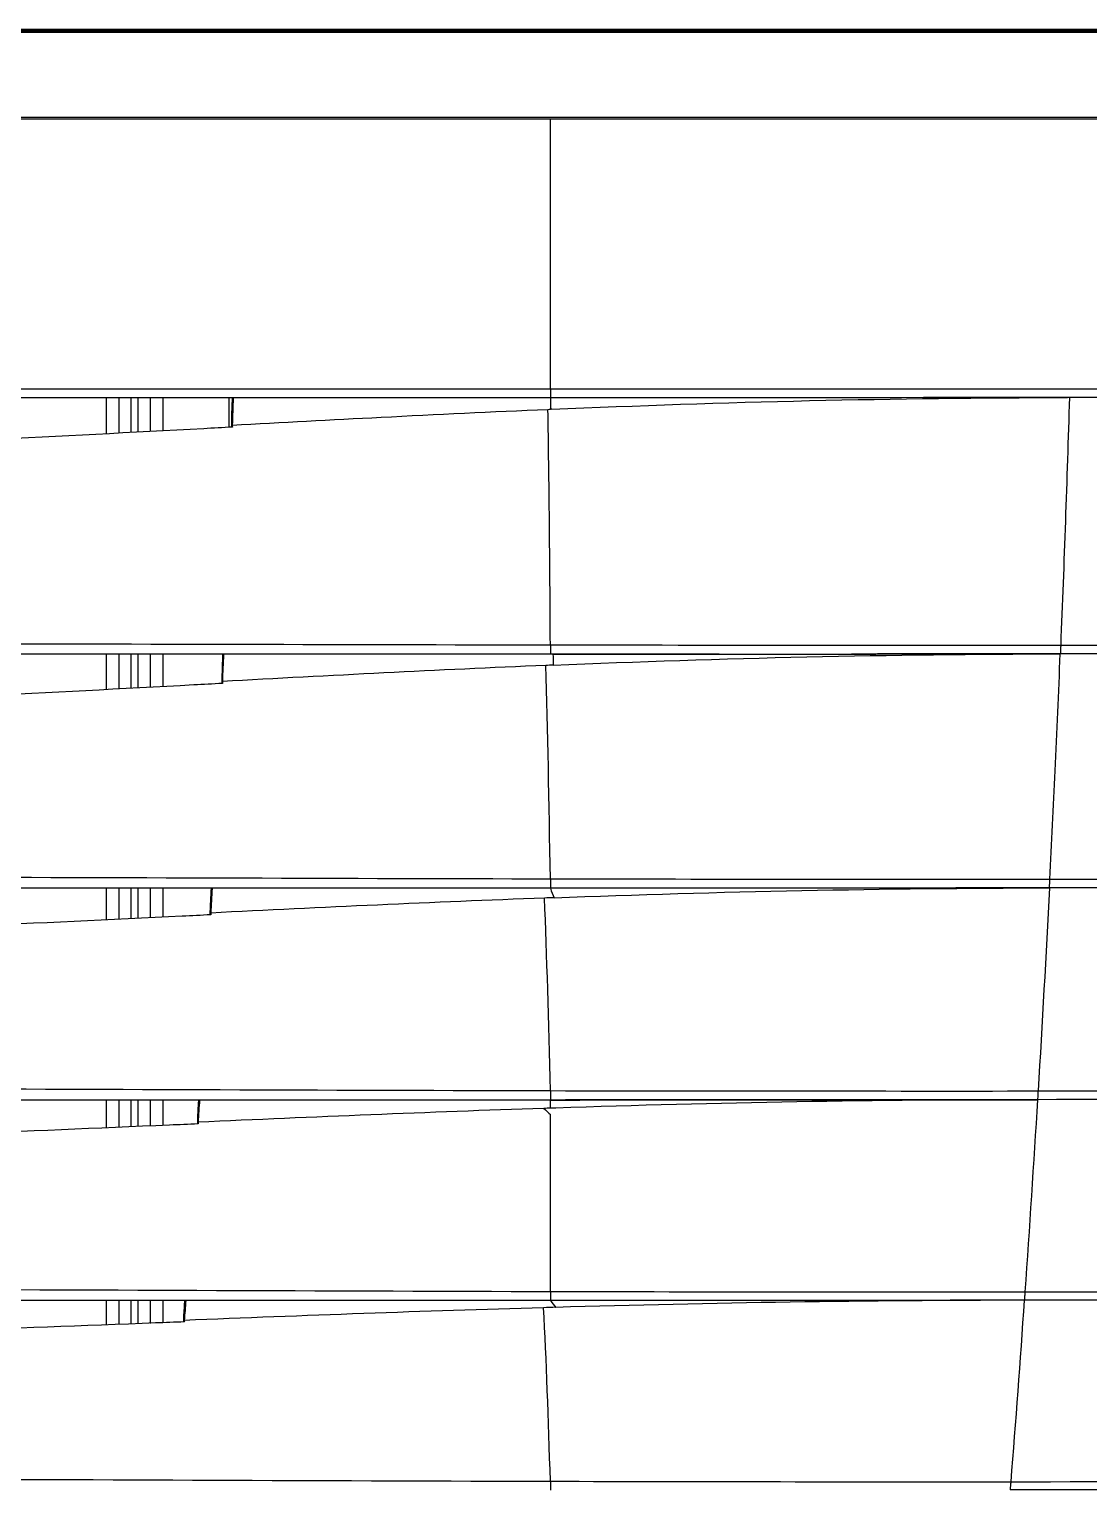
# Model space of a CAD drawing. Header units: millimetres. Extents: x 0 to 504600, y 0 to 118800.
# Drawn here: x 104230.5 to 104325.6, y 56615.7 to 56746.7 of the extents above; entities that cross this region are included whole.
import ezdxf

# ---------------------------------------------------------------- set-up
doc = ezdxf.new("R2010")
doc.units = ezdxf.units.MM
doc.header["$LTSCALE"] = 200
doc.layers.add('LG-AIRCON', color=240, linetype='Continuous')

# ---------------------------------------------------------------- blocks, each defined once
blk = doc.blocks.new('A$C7F214049')
at = {"layer": 'LG-AIRCON', "color": 0}
for p, q in [((992.45, 185.8), (992.45, 189)), ((993.57, 189), (993.57, 185.86)), ((994.68, 185.91), (994.68, 189)), ((995.28, 189), (995.28, 185.94)), ((996.39, 186), (996.39, 189)), ((997.5, 189), (997.5, 186.06)), ((1003.45, 186.36), (1003.45, 189)), ((1003.69, 187.15), (1003.71, 187.61)), ((992.45, 162.85), (992.45, 166)), ((993.57, 166), (993.57, 162.91)), ((994.68, 162.96), (994.68, 166)), ((995.28, 166), (995.28, 162.99)), ((996.39, 163.05), (996.39, 166)), ((997.5, 166), (997.5, 163.11)), ((1002.82, 164.63), (1002.79, 163.9)), ((1002.82, 164.54), (1002.8, 164.03)), ((992.45, 142.19), (992.45, 145)), ((993.57, 145), (993.57, 142.24)), ((994.68, 142.29), (994.68, 145)), ((995.28, 145), (995.28, 142.32)), ((996.39, 142.37), (996.39, 145)), ((997.5, 145), (997.5, 142.42)), ((992.45, 123.52), (992.45, 126)), ((993.57, 125.98), (993.57, 123.55)), ((994.68, 123.61), (994.68, 126)), ((995.28, 125.98), (995.28, 123.62)), ((996.39, 123.68), (996.39, 126)), ((997.5, 125.98), (997.5, 123.71)), ((1000.65, 125.13), (1000.61, 124.46)), ((1000.65, 125.03), (1000.62, 124.55)), ((992.45, 105.82), (992.45, 107.98)), ((993.57, 107.98), (993.57, 105.86)), ((994.68, 105.9), (994.68, 107.98)), ((995.28, 107.98), (995.28, 105.93)), ((996.39, 105.96), (996.39, 107.98)), ((997.5, 107.98), (997.5, 106))]:
    blk.add_line(p, q, dxfattribs=at)
for points, knots in [([(580, 222), (676.56, 222), (773.13, 222), (893.83, 222), (917.97, 222), (966.25, 222), (990.39, 222), (1038.62, 222), (1062.72, 222), (1098.83, 222), (1110.87, 222), (1128.91, 222), (1134.92, 222), (1146.94, 222), (1152.95, 222), (1158.95, 222)], [0, 0, 0, 0, 0.5, 0.5, 0.625, 0.625, 0.75, 0.75, 0.875, 0.875, 0.9375, 0.9375, 0.96875, 0.96875, 1, 1, 1, 1]), ([(580, 221.94), (676.62, 221.94), (773.24, 221.94), (894.01, 221.94), (918.17, 221.94), (966.48, 221.94), (990.64, 221.94), (1038.91, 221.94), (1063.04, 221.94), (1099.14, 221.94), (1111.16, 221.94), (1129.16, 221.94), (1135.15, 221.94), (1147.12, 221.94), (1153.11, 221.94), (1159.05, 221.94)], [0, 0, 0, 0, 0.5, 0.5, 0.625, 0.625, 0.75, 0.75, 0.875, 0.875, 0.9375, 0.9375, 0.96875, 0.96875, 1, 1, 1, 1]), ([(1158.98, 221.8), (1153.03, 221.8), (1147.05, 221.8), (1135.08, 221.8), (1129.09, 221.8), (1111.11, 221.8), (1099.1, 221.8), (1063.02, 221.8), (1038.89, 221.8), (990.61, 221.8), (966.46, 221.8), (918.15, 221.8), (894, 221.8), (773.23, 221.8), (676.61, 221.8), (580, 221.8)], [0, 0, 0, 0, 0.03125, 0.03125, 0.0625, 0.0625, 0.125, 0.125, 0.25, 0.25, 0.375, 0.375, 0.5, 0.5, 1, 1, 1, 1]), ([(924.79, 222.08), (944.36, 222.08), (963.93, 222.08), (1003.07, 222.08), (1022.63, 222.08), (1061.73, 222.09), (1081.25, 222.08), (1110.48, 222.08), (1120.21, 222.08), (1134.78, 222.08), (1139.63, 222.08), (1149.32, 222.07), (1154.16, 222.05), (1158.98, 222.08)], [0, 0, 0, 0, 0.25, 0.25, 0.5, 0.5, 0.75, 0.75, 0.875, 0.875, 0.9375, 0.9375, 1, 1, 1, 1]), ([(1158.97, 221.94), (1154.15, 221.91), (1149.31, 221.93), (1139.62, 221.94), (1134.77, 221.94), (1120.2, 221.94), (1110.47, 221.94), (1081.25, 221.94), (1061.72, 221.95), (1022.63, 221.94), (1003.07, 221.94), (963.93, 221.94), (944.36, 221.94), (924.79, 221.94)], [0, 0, 0, 0, 0.0625, 0.0625, 0.125, 0.125, 0.25, 0.25, 0.5, 0.5, 0.75, 0.75, 1, 1, 1, 1]), ([(580, 214.2), (676.59, 214.2), (773.19, 214.2), (893.93, 214.2), (918.08, 214.2), (966.38, 214.2), (990.53, 214.2), (1038.79, 214.2), (1062.92, 214.2), (1098.99, 214.2), (1111, 214.2), (1128.98, 214.2), (1134.97, 214.2), (1146.93, 214.2), (1152.91, 214.2), (1158.87, 214.2)], [0, 0, 0, 0, 0.5, 0.5, 0.625, 0.625, 0.75, 0.75, 0.875, 0.875, 0.9375, 0.9375, 0.96875, 0.96875, 1, 1, 1, 1]), ([(1158.83, 214), (1152.88, 214), (1146.9, 214), (1134.94, 214), (1128.95, 214), (1110.97, 214), (1098.96, 214), (1062.89, 214), (1038.76, 214), (990.5, 214), (966.35, 214), (918.06, 214), (893.91, 214), (773.18, 214), (676.59, 214), (580, 214)], [0, 0, 0, 0, 0.03125, 0.03125, 0.0625, 0.0625, 0.125, 0.125, 0.25, 0.25, 0.375, 0.375, 0.5, 0.5, 1, 1, 1, 1]), ([(985.52, 214), (978.88, 214), (967.31, 214), (952.49, 214), (942.75, 214), (937.95, 214), (936.39, 214)], [0, 0, 0, 0, 0.405148, 0.706844, 0.905122, 1, 1, 1, 1]), ([(923.8, 189.8), (941.89, 189.8), (959.98, 189.8), (996.14, 189.8), (1014.22, 189.8), (1032.29, 189.8)], [0, 0, 0, 0, 0.5, 0.5, 1, 1, 1, 1]), ([(1032.29, 189), (1014.22, 189), (996.14, 189), (959.98, 189), (941.89, 189), (923.8, 189)], [0, 0, 0, 0, 0.5, 0.5, 1, 1, 1, 1]), ([(1003.71, 187.61), (1003.71, 187.66), (1003.71, 187.71), (1003.72, 188.08), (1003.74, 188.41), (1003.75, 188.83), (1003.75, 188.91), (1003.75, 189)], [0, 0, 0, 0, 0.105618, 0.105618, 0.816744, 0.816744, 1, 1, 1, 1]), ([(1032.29, 189.8), (1032.29, 189.71), (1032.29, 189.53), (1032.29, 189.27), (1032.29, 189.05), (1032.29, 189.02), (1032.29, 189)], [0, 0, 0, 0, 0.200582, 0.434189, 0.700711, 1, 1, 1, 1]), ([(1157.89, 189.09), (1147.51, 189.08), (1137.08, 189.07), (1116.19, 189.06), (1105.73, 189.05), (1074.31, 189.03), (1053.31, 189.01), (1032.29, 189)], [0, 0, 0, 0, 0.25, 0.25, 0.5, 0.5, 1, 1, 1, 1]), ([(1063.9, 189.82), (1074.39, 189.82), (1084.86, 189.83), (1099.34, 189.84), (1103.37, 189.84), (1107.39, 189.84)], [0, 0, 0, 0, 0.722222, 0.722222, 1, 1, 1, 1]), ([(1003.74, 186.56), (1008.19, 186.8), (1012.64, 187.04), (1022.08, 187.52), (1027.07, 187.76), (1032.07, 187.97)], [0, 0, 0, 0, 0.47145, 0.47145, 1, 1, 1, 1]), ([(1003.75, 186.38), (1002.89, 186.33), (995.58, 185.94), (981.83, 185.21), (962.47, 184.31), (943.05, 183.67), (930.08, 183.5), (923.59, 183.5)], [0, 0, 0, 0, 0.032047, 0.274035, 0.516024, 0.758012, 1, 1, 1, 1]), ([(1003.69, 186.37), (1003.69, 186.38), (1003.69, 186.38), (1003.69, 186.49), (1003.69, 186.6), (1003.69, 186.8), (1003.69, 186.89), (1003.69, 187.04), (1003.69, 187.11), (1003.69, 187.15)], [0, 0, 0, 0, 0.008299, 0.008299, 0.338366, 0.338366, 0.669206, 0.669206, 1, 1, 1, 1]), ([(922.92, 167.02), (941.16, 167.02), (959.39, 167), (995.85, 166.92), (1014.08, 166.87), (1032.29, 166.84)], [0, 0, 0, 0, 0.5, 0.5, 1, 1, 1, 1]), ([(1032.29, 166.84), (1032.29, 166.75), (1032.29, 166.56), (1032.29, 166.29), (1032.29, 166.05), (1032.29, 166.02), (1032.29, 166)], [0, 0, 0, 0, 0.201469, 0.435378, 0.701607, 1, 1, 1, 1]), ([(1078.09, 166.82), (1078.09, 166.69), (1078.08, 166.43), (1078.06, 166.1), (1078.06, 166.06), (1078.05, 166.03)], [0, 0, 0, 0, 0.313258, 0.646434, 1, 1, 1, 1]), ([(1078.09, 166.82), (1091.33, 166.83), (1104.56, 166.84), (1130.96, 166.86), (1144.14, 166.86), (1157.25, 166.87)], [0, 0, 0, 0, 0.5, 0.5, 1, 1, 1, 1]), ([(1032.29, 166), (1014.07, 166), (995.83, 166), (959.36, 166), (941.12, 166), (922.88, 166)], [0, 0, 0, 0, 0.5, 0.5, 1, 1, 1, 1]), ([(1002.88, 166), (1002.88, 165.95), (1002.88, 165.91), (1002.87, 165.64), (1002.86, 165.42), (1002.84, 164.98), (1002.83, 164.76), (1002.82, 164.54)], [0, 0, 0, 0, 0.096424, 0.096424, 0.548292, 0.548292, 1, 1, 1, 1]), ([(1032.52, 166), (1037.44, 166), (1047.42, 166.01), (1062.6, 166.02), (1072.85, 166.03), (1078.05, 166.03)], [0, 0, 0, 0, 0.323657, 0.656978, 1, 1, 1, 1]), ([(1077.12, 145.82), (1077.29, 149.06), (1077.62, 155.8), (1077.91, 162.54), (1078.05, 166.03)], [0, 0, 0, 0, 0.480537, 1, 1, 1, 1]), ([(1157.11, 166.09), (1144.03, 166.08), (1130.86, 166.07), (1104.49, 166.05), (1091.28, 166.04), (1078.05, 166.03)], [0, 0, 0, 0, 0.5, 0.5, 1, 1, 1, 1]), ([(1002.8, 164.03), (1002.8, 163.99), (1002.79, 163.93), (1002.79, 163.79), (1002.79, 163.71), (1002.79, 163.54), (1002.79, 163.46), (1002.79, 163.38)], [0, 0, 0, 0, 0.349868, 0.349868, 0.699793, 0.699793, 1, 1, 1, 1]), ([(1002.85, 163.38), (1002, 163.33), (994.68, 162.94), (980.92, 162.21), (961.53, 161.31), (942.1, 160.67), (929.12, 160.5), (922.62, 160.5)], [0, 0, 0, 0, 0.032102, 0.274077, 0.516051, 0.758026, 1, 1, 1, 1]), ([(921.87, 146.1), (940.28, 146.1), (958.69, 146.06), (995.5, 145.96), (1013.9, 145.89), (1032.29, 145.85)], [0, 0, 0, 0, 0.5, 0.5, 1, 1, 1, 1]), ([(1032.29, 145.85), (1032.29, 145.76), (1032.29, 145.57), (1032.29, 145.29), (1032.29, 145.05), (1032.29, 145.02), (1032.29, 145)], [0, 0, 0, 0, 0.201625, 0.435584, 0.701762, 1, 1, 1, 1]), ([(1077.08, 145.03), (1077.08, 145.05), (1077.09, 145.1), (1077.1, 145.42), (1077.12, 145.69), (1077.12, 145.82)], [0, 0, 0, 0, 0.347257, 0.680379, 1, 1, 1, 1]), ([(1077.12, 145.82), (1090.37, 145.83), (1103.6, 145.83), (1130.02, 145.85), (1143.2, 145.85), (1156.32, 145.86)], [0, 0, 0, 0, 0.5, 0.5, 1, 1, 1, 1]), ([(1032.29, 145), (1013.89, 145), (995.48, 145), (958.65, 145), (940.23, 145), (921.81, 145)], [0, 0, 0, 0, 0.5, 0.5, 1, 1, 1, 1]), ([(1001.85, 145), (1001.84, 144.83), (1001.83, 144.66), (1001.81, 144.26), (1001.79, 144.02), (1001.78, 143.79)], [0, 0, 0, 0, 0.416719, 0.416719, 1, 1, 1, 1]), ([(1156.18, 145.09), (1143.08, 145.08), (1129.91, 145.07), (1103.53, 145.05), (1090.31, 145.04), (1077.08, 145.03)], [0, 0, 0, 0, 0.5, 0.5, 1, 1, 1, 1]), ([(1001.75, 143.27), (1001.75, 143.23), (1001.75, 143.17), (1001.74, 143.03), (1001.74, 142.95), (1001.74, 142.79), (1001.74, 142.7), (1001.74, 142.61)], [0, 0, 0, 0, 0.346969, 0.346969, 0.69399, 0.69399, 1, 1, 1, 1]), ([(1001.81, 142.62), (1000.96, 142.57), (993.63, 142.22), (979.85, 141.56), (960.45, 140.74), (941.01, 140.16), (928.01, 140), (921.52, 140)], [0, 0, 0, 0, 0.032065, 0.274049, 0.516032, 0.758016, 1, 1, 1, 1]), ([(1032.29, 126), (1013.7, 126), (995.09, 126), (957.87, 126), (939.25, 126), (920.63, 126)], [0, 0, 0, 0, 0.5, 0.5, 1, 1, 1, 1]), ([(920.71, 127.11), (939.31, 127.11), (957.91, 127.07), (995.11, 126.96), (1013.71, 126.89), (1032.29, 126.84)], [0, 0, 0, 0, 0.5, 0.5, 1, 1, 1, 1]), ([(1000.71, 126), (1000.7, 125.86), (1000.69, 125.71), (1000.67, 125.39), (1000.66, 125.21), (1000.65, 125.03)], [0, 0, 0, 0, 0.44253, 0.44253, 1, 1, 1, 1]), ([(1000.8, 126), (1000.8, 126), (1000.8, 126), (1000.76, 125.34), (1000.72, 124.67), (1000.68, 124.01)], [0, 0, 0, 0, 0.000122, 0.000122, 1, 1, 1, 1]), ([(1032.29, 126.84), (1032.29, 126.76), (1032.29, 126.57), (1032.29, 126.29), (1032.29, 126.05), (1032.29, 126.02), (1032.29, 126)], [0, 0, 0, 0, 0.201409, 0.435293, 0.701542, 1, 1, 1, 1]), ([(1032.29, 126), (1037.01, 126), (1046.58, 126.01), (1061.09, 126.02), (1070.85, 126.03), (1075.79, 126.03)], [0, 0, 0, 0, 0.325719, 0.65904, 1, 1, 1, 1]), ([(1076.06, 126.81), (1076.05, 126.68), (1076.04, 126.41), (1076.01, 126.1), (1076.01, 126.05), (1076.01, 126.03)], [0, 0, 0, 0, 0.321218, 0.654292, 1, 1, 1, 1]), ([(1000.62, 124.55), (1000.61, 124.51), (1000.61, 124.46), (1000.61, 124.33), (1000.61, 124.25), (1000.61, 124.08), (1000.61, 123.98), (1000.61, 123.87), (1000.61, 123.86), (1000.61, 123.85)], [0, 0, 0, 0, 0.322849, 0.322849, 0.645744, 0.645744, 0.967906, 0.967906, 1, 1, 1, 1]), ([(1032.29, 108.82), (1032.29, 110.34), (1032.29, 113.26), (1032.29, 117.43), (1032.29, 121.21), (1032.29, 123.57), (1032.29, 124.69)], [0, 0, 0, 0, 0.282848, 0.544238, 0.783422, 1, 1, 1, 1]), ([(1000.68, 123.85), (999.82, 123.82), (992.49, 123.5), (978.7, 122.9), (959.28, 122.17), (939.82, 121.64), (926.83, 121.5), (920.33, 121.5)], [0, 0, 0, 0, 0.032064, 0.274048, 0.516032, 0.758016, 1, 1, 1, 1]), ([(919.43, 109.12), (938.24, 109.12), (957.06, 109.08), (994.69, 108.95), (1013.5, 108.88), (1032.29, 108.82)], [0, 0, 0, 0, 0.5, 0.5, 1, 1, 1, 1]), ([(1032.29, 108.82), (1032.29, 108.74), (1032.29, 108.55), (1032.29, 108.28), (1032.29, 108.05), (1032.29, 108.02), (1032.29, 108)], [0, 0, 0, 0, 0.200901, 0.434614, 0.701031, 1, 1, 1, 1]), ([(1074.88, 108.79), (1074.87, 108.66), (1074.85, 108.39), (1074.83, 108.09), (1074.83, 108.05), (1074.82, 108.03)], [0, 0, 0, 0, 0.326096, 0.659138, 1, 1, 1, 1]), ([(1032.29, 108), (1013.5, 108), (994.69, 108), (957.06, 108), (938.24, 108), (919.43, 108)], [0, 0, 0, 0, 0.5, 0.5, 1, 1, 1, 1]), ([(999.46, 108), (999.46, 107.95), (999.45, 107.9), (999.44, 107.66), (999.42, 107.47), (999.41, 107.28)], [0, 0, 0, 0, 0.215885, 0.215885, 1, 1, 1, 1]), ([(999.57, 108.01), (999.57, 108), (999.57, 108), (999.52, 107.41), (999.48, 106.82), (999.43, 106.23)], [0, 0, 0, 0, 0.003367, 0.003367, 1, 1, 1, 1]), ([(1074.82, 108.03), (1062.33, 108.02), (1048.15, 108.01), (1033.95, 108), (1032.29, 108)], [0, 0, 0, 0, 0.882877, 1, 1, 1, 1]), ([(999.38, 106.85), (999.37, 106.82), (999.37, 106.77), (999.37, 106.64), (999.37, 106.57), (999.36, 106.4), (999.36, 106.3), (999.36, 106.17), (999.36, 106.13), (999.37, 106.09)], [0, 0, 0, 0, 0.295747, 0.295747, 0.591536, 0.591536, 0.886644, 0.886644, 1, 1, 1, 1]), ([(999.44, 106.09), (998.58, 106.06), (991.24, 105.78), (977.44, 105.24), (958.01, 104.59), (938.54, 104.12), (925.54, 104), (919.03, 104)], [0, 0, 0, 0, 0.032091, 0.274084, 0.516078, 0.758071, 1, 1, 1, 1]), ([(918.05, 92.11), (937.1, 92.11), (956.15, 92.06), (994.23, 91.93), (1013.27, 91.84), (1032.29, 91.79)], [0, 0, 0, 0, 0.5, 0.5, 1, 1, 1, 1]), ([(1032.29, 91.79), (1032.29, 91.7), (1032.29, 91.53), (1032.29, 91.27), (1032.29, 91.05), (1032.29, 91.02), (1032.29, 91)], [0, 0, 0, 0, 0.200184, 0.433658, 0.700314, 1, 1, 1, 1]), ([(1073.61, 91.75), (1073.6, 91.63), (1073.58, 91.37), (1073.56, 91.09), (1073.56, 91.05), (1073.55, 91.03)], [0, 0, 0, 0, 0.328998, 0.662025, 1, 1, 1, 1])]:
    blk.add_open_spline(points, degree=3, knots=knots, dxfattribs=at)
for points, degree in [([(994.17, 214), (991.29, 214), (988.4, 214), (985.52, 214)], 3), ([(1032.29, 214), (1019.59, 214), (1006.88, 214), (994.17, 214)], 3), ([(1036.26, 214), (1034.94, 214), (1033.61, 214), (1032.29, 214)], 3), ([(1032.29, 189.8), (1032.31, 197.86), (1032.31, 205.93), (1032.29, 214)], 3), ([(1003.75, 189), (1003.73, 188.32), (1003.71, 187.63)], 2), ([(1003.82, 189), (1003.79, 188.19), (1003.77, 187.38), (1003.74, 186.56)], 3), ([(1032.29, 189.8), (1042.83, 189.8), (1053.37, 189.81), (1063.9, 189.82)], 3), ([(1032.29, 189), (1032.29, 188.66), (1032.29, 188.32), (1032.29, 187.98)], 3), ([(1032.41, 187.98), (1047.82, 188.65), (1063.3, 189.02), (1078.7, 189.03)], 3), ([(1078.87, 189.03), (1078.65, 181.64), (1078.39, 174.23), (1078.09, 166.82)], 3), ([(1032.07, 187.97), (1032.14, 187.97), (1032.22, 187.98), (1032.29, 187.98)], 3), ([(1032.29, 166.84), (1032.25, 174.39), (1032.18, 181.7), (1032.07, 187.97)], 3), ([(1032.41, 187.98), (1032.37, 187.98), (1032.33, 187.98), (1032.29, 187.98)], 3), ([(1003.74, 186.56), (1003.74, 186.5), (1003.74, 186.44), (1003.75, 186.38)], 3), ([(1032.29, 166.84), (1047.57, 166.82), (1062.84, 166.81), (1078.09, 166.82)], 3), ([(1002.88, 166), (1002.85, 165.29), (1002.82, 164.57)], 2), ([(1002.96, 166), (1002.92, 165.19), (1002.89, 164.37), (1002.85, 163.56)], 3), ([(1047.44, 166.01), (1042.39, 166.01), (1037.34, 166), (1032.29, 166)], 3), ([(1032.52, 166), (1032.54, 165.67), (1032.55, 165.35), (1032.54, 165.02)], 3), ([(1032.54, 165.02), (1047.7, 165.66), (1062.91, 166.02), (1078.05, 166.03)], 3), ([(1078.05, 166.03), (1071.81, 166.03), (1065.57, 166.02), (1059.32, 166.02)], 3), ([(1078.05, 166.03), (1078.05, 166.03)], 1), ([(1031.88, 164.99), (1022.18, 164.59), (1012.51, 164.08), (1002.85, 163.56)], 3), ([(1032.54, 165.02), (1032.32, 165.01), (1032.1, 165), (1031.88, 164.99)], 3), ([(1032.29, 145.85), (1032.18, 152.71), (1032.05, 159.29), (1031.88, 164.99)], 3), ([(1002.85, 163.56), (1002.85, 163.5), (1002.85, 163.44), (1002.85, 163.38)], 3), ([(1032.29, 145.85), (1047.25, 145.82), (1062.2, 145.81), (1077.12, 145.82)], 3), ([(1001.84, 145), (1001.81, 144.41), (1001.78, 143.83)], 2), ([(1001.93, 144.98), (1001.89, 144.25), (1001.85, 143.52), (1001.81, 142.78)], 3), ([(1077.08, 145.03), (1062.17, 145.02), (1047.23, 145.01), (1032.29, 145)], 3), ([(1032.29, 145), (1032.4, 144.71), (1032.51, 144.43), (1032.62, 144.15)], 3), ([(1032.62, 144.15), (1047.43, 144.71), (1062.3, 145.02), (1077.08, 145.03)], 3), ([(1077.08, 145.03), (1076.77, 138.97), (1076.43, 132.89), (1076.06, 126.81)], 3), ([(1077.08, 145.03), (1077.08, 145.03), (1077.08, 145.03), (1077.08, 145.03)], 3), ([(1001.78, 143.83), (1001.75, 143.3)], 1), ([(1001.78, 143.79), (1001.77, 143.61), (1001.76, 143.44), (1001.75, 143.26)], 3), ([(1031.76, 144.12), (1021.76, 143.75), (1011.78, 143.27), (1001.81, 142.78)], 3), ([(1032.62, 144.15), (1032.33, 144.14), (1032.05, 144.13), (1031.76, 144.12)], 3), ([(1032.29, 126.84), (1032.14, 133.07), (1031.98, 139.02), (1031.76, 144.12)], 3), ([(1001.81, 142.78), (1001.81, 142.73), (1001.81, 142.67), (1001.81, 142.62)], 3), ([(1000.71, 126), (1000.68, 125.54), (1000.65, 125.08)], 2), ([(1032.29, 126.84), (1046.89, 126.82), (1061.49, 126.8), (1076.06, 126.81)], 3), ([(1075.79, 126.03), (1061.31, 126.02), (1046.8, 126.01), (1032.29, 126)], 3), ([(1032.29, 125.27), (1032.29, 125.51), (1032.29, 125.75), (1032.29, 126)], 3), ([(1076.01, 126.03), (1061.64, 126.02), (1047.19, 125.76), (1032.79, 125.28)], 3), ([(1076.01, 126.03), (1075.66, 120.3), (1075.28, 114.53), (1074.88, 108.79)], 3), ([(1075.79, 126.03), (1075.86, 126.03), (1075.94, 126.03), (1076.01, 126.03)], 3), ([(1130.49, 126.07), (1112.38, 126.06), (1094.21, 126.04), (1076.01, 126.03)], 3), ([(1076.01, 126.03), (1076.01, 126.03)], 1), ([(1076.06, 126.81), (1094.24, 126.82), (1112.39, 126.83), (1130.49, 126.84)], 3), ([(1031.7, 125.25), (1021.35, 124.9), (1011.01, 124.47), (1000.68, 124.01)], 3), ([(1032.29, 125.27), (1032.09, 125.26), (1031.9, 125.25), (1031.7, 125.25)], 3), ([(1031.7, 125.25), (1031.9, 125.06), (1032.09, 124.88), (1032.29, 124.69)], 3), ([(1032.79, 125.28), (1032.62, 125.28), (1032.45, 125.27), (1032.29, 125.27)], 3), ([(1000.68, 124.01), (1000.68, 123.96), (1000.68, 123.91), (1000.68, 123.85)], 3), ([(1032.29, 108.82), (1046.5, 108.79), (1060.7, 108.78), (1074.88, 108.79)], 3), ([(1074.88, 108.79), (1093.46, 108.8), (1112, 108.81), (1130.49, 108.82)], 3), ([(999.46, 108), (999.43, 107.66), (999.41, 107.33)], 2), ([(1074.82, 108.03), (1060.66, 108.02), (1046.48, 108.01), (1032.29, 108)], 3), ([(1032.29, 108), (1032.45, 107.79), (1032.62, 107.59), (1032.79, 107.39)], 3), ([(1074.82, 108.03), (1060.86, 108.02), (1046.8, 107.8), (1032.79, 107.39)], 3), ([(1074.82, 108.03), (1074.44, 102.6), (1074.04, 97.15), (1073.61, 91.73)], 3), ([(1130.49, 108.07), (1111.99, 108.06), (1093.42, 108.04), (1074.82, 108.03)], 3), ([(1074.82, 108.03), (1074.82, 108.03), (1074.82, 108.03), (1074.82, 108.03)], 3), ([(999.41, 107.28), (999.4, 107.13), (999.39, 106.99), (999.38, 106.85)], 3), ([(1031.68, 107.36), (1020.91, 107.06), (1010.17, 106.65), (999.43, 106.23)], 3), ([(999.43, 106.23), (999.44, 106.19), (999.44, 106.14), (999.44, 106.09)], 3), ([(1032.79, 107.4), (1032.42, 107.39), (1032.05, 107.37), (1031.68, 107.36)], 3), ([(1032.29, 91.79), (1032.12, 97.38), (1031.93, 102.75), (1031.68, 107.36)], 3), ([(1032.29, 91.79), (1046.07, 91.76), (1059.85, 91.74), (1073.61, 91.75)], 3), ([(1073.61, 91.75), (1092.61, 91.77), (1111.58, 91.79), (1130.49, 91.8)], 3), ([(1130.49, 91.07), (1111.56, 91.05), (1092.57, 91.04), (1073.55, 91.03)], 3)]:
    blk.add_open_spline(points, degree=degree, dxfattribs=at)

msp = doc.modelspace()

# ---------------------------------------------------------------- block references
at = {"layer": 'LG-AIRCON', "color": 200}
msp.add_blockref('A$C7F214049', (103245.02, 56524.64), dxfattribs=at)

doc.saveas('drawing.dxf')
